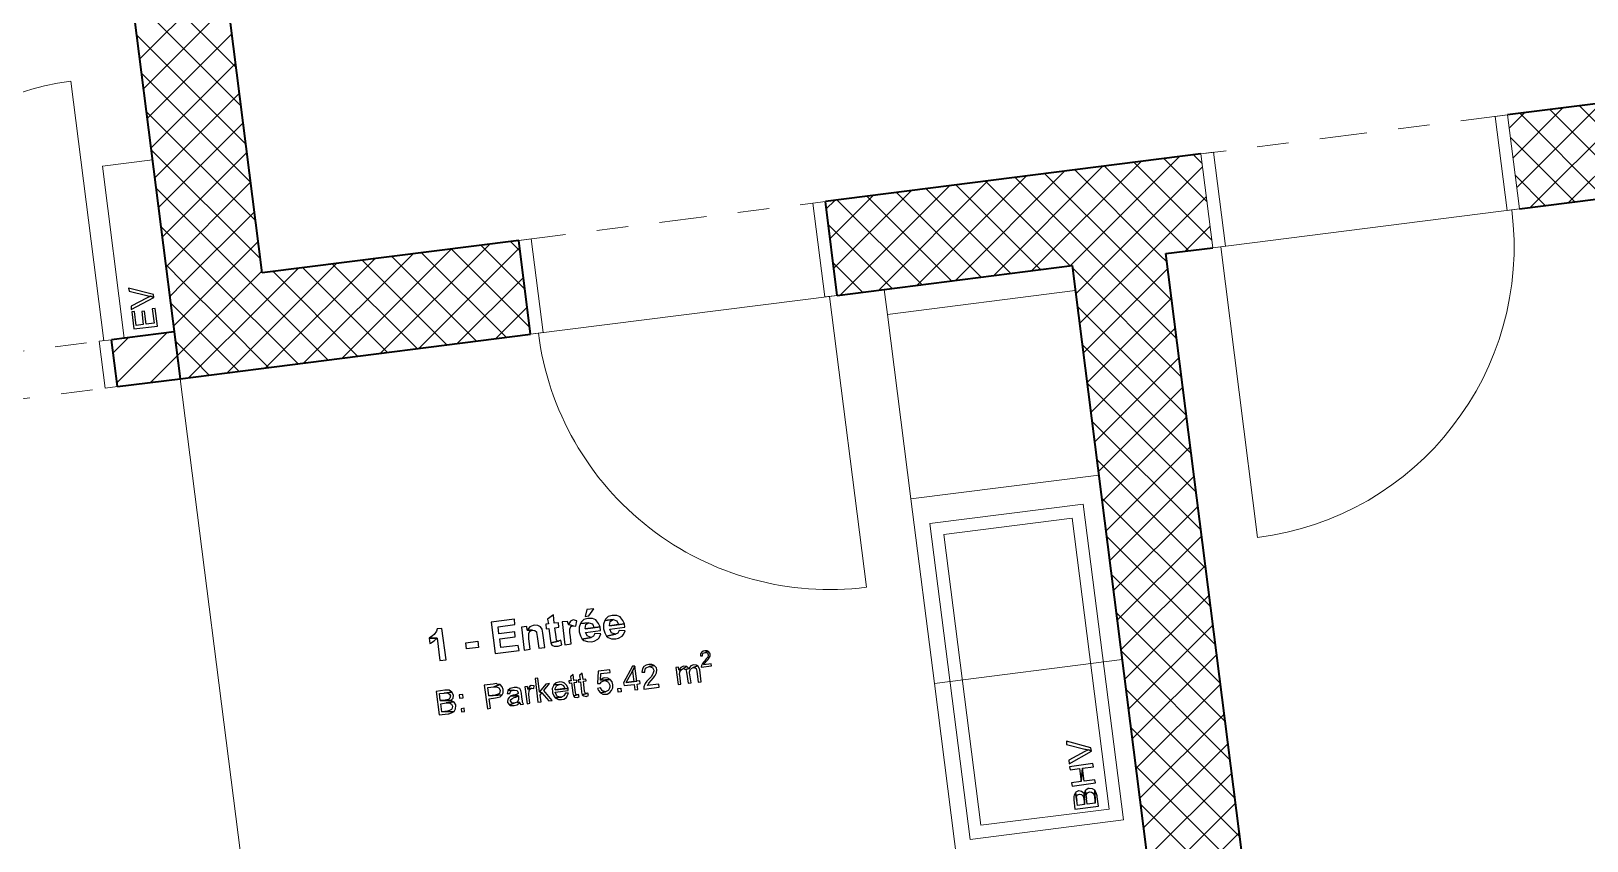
# Model space of a CAD drawing. Header units: metres. Extents: x 2713679.5 to 2713747.3, y 1226017.1 to 1226104.2.
# Drawn here: x 2713689.635 to 2713694.567, y 1226079.677 to 1226082.245 of the extents above; entities that cross this region are included whole.
import ezdxf

# ---------------------------------------------------------------- set-up
doc = ezdxf.new("R2010")
doc.units = ezdxf.units.M
doc.header["$MEASUREMENT"] = 0
doc.linetypes.add('Strichpunkt 3_1_1mm Achsen', pattern=[0.25, 0.15, -0.05, 0, -0.05])
for name, color, linetype, true_color in [('haustechnik', 7, 'Continuous', 0x0332dd), ('raum', 7, 'Continuous', 0x000000), ('texte', 7, 'Continuous', 0x000000)]:
    doc.layers.add(name, color=color, linetype=linetype, true_color=true_color)
doc.layers.add('plangrafiken', color=251, linetype='Continuous')
doc.layers.add('waende_stuetzen', color=250, linetype='Continuous')

msp = doc.modelspace()

# ---------------------------------------------------------------- linework, layer by layer
at = {"layer": 'haustechnik', "color": 106, "linetype": 'Continuous', "lineweight": 13, "true_color": 0x008a1e}
for p, q in [((2713689.8605, 1226081.8172), (2713690.0192, 1226081.8374)), ((2713690.0192, 1226081.8374), (2713690.0884, 1226081.2917)), ((2713689.9297, 1226081.2716), (2713689.8605, 1226081.8172)), ((2713690.0884, 1226081.2917), (2713689.9297, 1226081.2716))]:
    msp.add_line(p, q, dxfattribs=at)
at = {"layer": 'haustechnik', "color": 1, "linetype": 'Continuous', "lineweight": 13}
for p, q in [((2713692.97, 1226080.7452), (2713692.4839, 1226080.6835)), ((2713692.9354, 1226080.7005), (2713692.5286, 1226080.6488)), ((2713693.0525, 1226079.7779), (2713692.9354, 1226080.7005)), ((2713693.0972, 1226079.7432), (2713692.97, 1226080.7452)), ((2713692.4839, 1226080.6835), (2713692.6111, 1226079.6815)), ((2713692.5286, 1226080.6488), (2713692.6457, 1226079.7262)), ((2713692.6457, 1226079.7262), (2713693.0525, 1226079.7779)), ((2713692.6111, 1226079.6815), (2713693.0972, 1226079.7432))]:
    msp.add_line(p, q, dxfattribs=at)
at = {"layer": 'plangrafiken', "color": 7, "linetype": 'Continuous', "lineweight": 13}
for p, q in [((2713692.3394, 1226081.4262), (2713692.9347, 1226081.5017)), ((2713692.9347, 1226081.5017), (2713692.9447, 1226081.4224)), ((2713692.3495, 1226081.3468), (2713692.3394, 1226081.4262)), ((2713692.9447, 1226081.4224), (2713692.3495, 1226081.3468)), ((2713692.9447, 1226081.4224), (2713693.019, 1226080.8371)), ((2713692.4238, 1226080.7615), (2713692.3495, 1226081.3468)), ((2713693.019, 1226080.8371), (2713692.4238, 1226080.7615)), ((2713693.019, 1226080.8371), (2713693.0933, 1226080.2518)), ((2713692.4981, 1226080.1762), (2713692.4238, 1226080.7615)), ((2713692.4981, 1226080.1762), (2713693.0933, 1226080.2518)), ((2713693.0933, 1226080.2518), (2713693.1676, 1226079.6665)), ((2713692.5723, 1226079.5909), (2713692.4981, 1226080.1762))]:
    msp.add_line(p, q, dxfattribs=at)
at = {"layer": 'raum', "color": 255, "linetype": 'Continuous', "lineweight": 13}
msp.add_line((2713690.3465, 1226079.2581), (2713690.1073, 1226081.1429), dxfattribs=at)
at = {"layer": 'texte'}
for points in [[(2713689.9438, 1226081.4302), (2713689.9452, 1226081.4203), (2713690.0017, 1226081.4069), (2713690.0052, 1226081.4061), (2713690.0144, 1226081.4047), (2713690.0236, 1226081.4005), (2713690.0222, 1226081.4104)], [(2713689.9515, 1226081.3729), (2713689.9522, 1226081.3623), (2713690.0236, 1226081.4005), (2713690.0144, 1226081.4047), (2713690.0116, 1226081.4033), (2713690.0031, 1226081.3991)], [(2713689.9537, 1226081.3546), (2713689.9607, 1226081.3009), (2713690.0349, 1226081.31), (2713690.0279, 1226081.3659), (2713690.0187, 1226081.3645), (2713690.025, 1226081.3192), (2713689.9996, 1226081.3157), (2713689.9939, 1226081.3567), (2713689.9855, 1226081.356), (2713689.9904, 1226081.315), (2713689.9678, 1226081.3115), (2713689.9621, 1226081.356)], [(2713691.4188, 1226080.413), (2713691.3968, 1226080.4105), (2713691.3907, 1226080.3885), (2713691.4029, 1226080.391)], [(2713691.1668, 1226080.38), (2713691.0934, 1226080.3702), (2713691.1056, 1226080.2711), (2713691.1815, 1226080.2808), (2713691.179, 1226080.2967), (2713691.124, 1226080.2906), (2713691.1203, 1226080.3175), (2713691.1692, 1226080.3237), (2713691.168, 1226080.3396), (2713691.1178, 1226080.3335), (2713691.1154, 1226080.3555), (2713691.168, 1226080.3628)], [(2713691.2059, 1226080.3567), (2713691.1888, 1226080.3543), (2713691.1974, 1226080.2821), (2713691.2169, 1226080.2845), (2713691.2121, 1226080.3175), (2713691.2121, 1226080.3224), (2713691.2121, 1226080.3347), (2713691.2157, 1226080.342), (2713691.2243, 1226080.3457), (2713691.2072, 1226080.3457)], [(2713691.2292, 1226080.3616), (2713691.2267, 1226080.3604), (2713691.2157, 1226080.3555), (2713691.2072, 1226080.3457), (2713691.2243, 1226080.3457), (2713691.2316, 1226080.3445), (2713691.2365, 1226080.3396), (2713691.2365, 1226080.3383), (2713691.239, 1226080.3249), (2713691.2439, 1226080.2882), (2713691.2634, 1226080.2906), (2713691.2573, 1226080.3359), (2713691.2549, 1226080.3481), (2713691.25, 1226080.3555), (2713691.2414, 1226080.3604)], [(2713691.2904, 1226080.3934), (2713691.272, 1226080.38), (2713691.2745, 1226080.3653), (2713691.2659, 1226080.364), (2713691.2671, 1226080.3494), (2713691.2757, 1226080.3506), (2713691.2806, 1226080.3188), (2713691.2806, 1226080.3188), (2713691.2818, 1226080.3053), (2713691.3063, 1226080.3102), (2713691.3026, 1226080.3114), (2713691.3002, 1226080.3139), (2713691.2989, 1226080.3237), (2713691.2953, 1226080.353), (2713691.3075, 1226080.3543), (2713691.3063, 1226080.3689), (2713691.2928, 1226080.3677)], [(2713691.3356, 1226080.3726), (2713691.3185, 1226080.3714), (2713691.3271, 1226080.2992), (2713691.3466, 1226080.3016), (2713691.3442, 1226080.3237), (2713691.343, 1226080.3383), (2713691.343, 1226080.3481), (2713691.3454, 1226080.3567), (2713691.3528, 1226080.3592), (2713691.3381, 1226080.3628)], [(2713691.3528, 1226080.3775), (2713691.3442, 1226080.3738), (2713691.3381, 1226080.3628), (2713691.3528, 1226080.3592), (2713691.3613, 1226080.3579), (2713691.365, 1226080.3751), (2713691.365, 1226080.3751)], [(2713691.376, 1226080.3665), (2713691.3723, 1226080.3543), (2713691.3723, 1226080.3408), (2713691.3723, 1226080.3396), (2713691.376, 1226080.3273), (2713691.3821, 1226080.3163), (2713691.4103, 1226080.3224), (2713691.3993, 1226080.3261), (2713691.398, 1226080.3261), (2713691.3919, 1226080.3383), (2713691.4396, 1226080.3445), (2713691.4384, 1226080.3555), (2713691.3919, 1226080.3494), (2713691.3907, 1226080.3506), (2713691.3931, 1226080.3628), (2713691.4029, 1226080.3689)], [(2713691.4005, 1226080.3824), (2713691.3993, 1226080.3824), (2713691.387, 1226080.3787), (2713691.3785, 1226080.3702), (2713691.376, 1226080.3665), (2713691.4029, 1226080.3689), (2713691.4139, 1226080.3653), (2713691.4139, 1226080.3653), (2713691.4201, 1226080.353), (2713691.3919, 1226080.3494), (2713691.4384, 1226080.3555), (2713691.4335, 1226080.3665), (2713691.4274, 1226080.3751), (2713691.425, 1226080.3775), (2713691.4139, 1226080.3824)], [(2713691.4531, 1226080.3763), (2713691.4494, 1226080.364), (2713691.4494, 1226080.3506), (2713691.4494, 1226080.3494), (2713691.4531, 1226080.3371), (2713691.4592, 1226080.3261), (2713691.4874, 1226080.3322), (2713691.4763, 1226080.3359), (2713691.4751, 1226080.3359), (2713691.469, 1226080.3481), (2713691.5167, 1226080.3543), (2713691.5155, 1226080.3653), (2713691.4678, 1226080.3592), (2713691.4678, 1226080.3604), (2713691.4702, 1226080.3726), (2713691.48, 1226080.3787)], [(2713691.4776, 1226080.3922), (2713691.4763, 1226080.3922), (2713691.4641, 1226080.3885), (2713691.4555, 1226080.38), (2713691.4531, 1226080.3763), (2713691.48, 1226080.3787), (2713691.491, 1226080.3751), (2713691.491, 1226080.3751), (2713691.4971, 1226080.3628), (2713691.4678, 1226080.3592), (2713691.5155, 1226080.3653), (2713691.5106, 1226080.3763), (2713691.5045, 1226080.3848), (2713691.502, 1226080.3873), (2713691.491, 1226080.3922)], [(2713690.9367, 1226080.3506), (2713690.9221, 1226080.3494), (2713690.9196, 1226080.342), (2713690.9123, 1226080.331), (2713690.9074, 1226080.3273), (2713690.8964, 1226080.32), (2713690.9221, 1226080.32), (2713690.9306, 1226080.249), (2713690.9502, 1226080.2515)], [(2713690.8964, 1226080.32), (2713690.8988, 1226080.3029), (2713690.9013, 1226080.3041), (2713690.9123, 1226080.3114), (2713690.9221, 1226080.32)], [(2713691.0151, 1226080.2857), (2713691.0126, 1226080.3053), (2713691.0505, 1226080.3102), (2713691.053, 1226080.2906), (2713691.0151, 1226080.2857)], [(2713691.3136, 1226080.3139), (2713691.3063, 1226080.3102), (2713691.2818, 1226080.3053), (2713691.2855, 1226080.298), (2713691.2928, 1226080.2943), (2713691.3026, 1226080.2943), (2713691.305, 1226080.2943), (2713691.3173, 1226080.2992)], [(2713691.4213, 1226080.3347), (2713691.4176, 1226080.3261), (2713691.4103, 1226080.3224), (2713691.3821, 1226080.3163), (2713691.387, 1226080.3127), (2713691.398, 1226080.309), (2713691.4115, 1226080.3078), (2713691.4201, 1226080.3102), (2713691.4311, 1226080.3163), (2713691.436, 1226080.3212), (2713691.4409, 1226080.3335)], [(2713691.4984, 1226080.3445), (2713691.4947, 1226080.3359), (2713691.4874, 1226080.3322), (2713691.4592, 1226080.3261), (2713691.4641, 1226080.3224), (2713691.4751, 1226080.3175), (2713691.4886, 1226080.3175), (2713691.4971, 1226080.32), (2713691.5082, 1226080.3261), (2713691.5131, 1226080.331), (2713691.518, 1226080.3432)], [(2713691.77, 1226080.2796), (2713691.7651, 1226080.2784), (2713691.7602, 1226080.2747), (2713691.7566, 1226080.2698), (2713691.7566, 1226080.2637), (2713691.7627, 1226080.2637), (2713691.7627, 1226080.2649), (2713691.7639, 1226080.2711), (2713691.7651, 1226080.2723), (2713691.7712, 1226080.2747), (2713691.7822, 1226080.2772), (2713691.7774, 1226080.2796)], [(2713691.7822, 1226080.2772), (2713691.7712, 1226080.2747), (2713691.7712, 1226080.2747), (2713691.7774, 1226080.2735), (2713691.7786, 1226080.2735), (2713691.781, 1226080.2674), (2713691.781, 1226080.2662), (2713691.7798, 1226080.26), (2713691.7786, 1226080.2588), (2713691.7749, 1226080.2539), (2713691.77, 1226080.2478), (2713691.7663, 1226080.2441), (2713691.7627, 1226080.2392), (2713691.7627, 1226080.2392), (2713691.7602, 1226080.2331), (2713691.759, 1226080.2282), (2713691.792, 1226080.2319), (2713691.7908, 1226080.238), (2713691.7676, 1226080.2356), (2713691.7688, 1226080.2392), (2713691.77, 1226080.2405), (2713691.7749, 1226080.2454), (2713691.7798, 1226080.2515), (2713691.7835, 1226080.2551), (2713691.7835, 1226080.2564), (2713691.7871, 1226080.2625), (2713691.7871, 1226080.2686), (2713691.7859, 1226080.2723)], [(2713691.3528, 1226080.205), (2713691.3442, 1226080.1976), (2713691.3466, 1226080.1842), (2713691.3393, 1226080.1842), (2713691.3405, 1226080.1768), (2713691.3479, 1226080.1781), (2713691.3515, 1226080.1462), (2713691.3515, 1226080.145), (2713691.354, 1226080.1365), (2713691.3662, 1226080.1401), (2713691.3638, 1226080.1401), (2713691.3613, 1226080.1426), (2713691.3601, 1226080.1475), (2713691.3564, 1226080.1793), (2713691.365, 1226080.1805), (2713691.365, 1226080.1866), (2713691.3552, 1226080.1854)], [(2713691.3821, 1226080.2086), (2713691.3736, 1226080.2013), (2713691.3748, 1226080.1878), (2713691.3687, 1226080.1878), (2713691.3699, 1226080.1805), (2713691.376, 1226080.1817), (2713691.3797, 1226080.1499), (2713691.3797, 1226080.1487), (2713691.3821, 1226080.1401), (2713691.3956, 1226080.1438), (2713691.3919, 1226080.1438), (2713691.3907, 1226080.1462), (2713691.3895, 1226080.1511), (2713691.3858, 1226080.183), (2713691.3944, 1226080.1842), (2713691.3931, 1226080.1903), (2713691.3846, 1226080.1891)], [(2713691.469, 1226080.2197), (2713691.4323, 1226080.2148), (2713691.4299, 1226080.1756), (2713691.4384, 1226080.1756), (2713691.4433, 1226080.1817), (2713691.4519, 1226080.1854), (2713691.4702, 1226080.1891), (2713691.4396, 1226080.1866), (2713691.4409, 1226080.2074), (2713691.4702, 1226080.2111)], [(2713691.5485, 1226080.2307), (2713691.5412, 1226080.2307), (2713691.5131, 1226080.1781), (2713691.5143, 1226080.1695), (2713691.5461, 1226080.1732), (2713691.5485, 1226080.156), (2713691.5583, 1226080.1573), (2713691.5559, 1226080.1744), (2713691.5657, 1226080.1756), (2713691.5644, 1226080.1842), (2713691.5547, 1226080.183), (2713691.5216, 1226080.1793), (2713691.5412, 1226080.2148)], [(2713691.5485, 1226080.2307), (2713691.5412, 1226080.2148), (2713691.5449, 1226080.1817), (2713691.5216, 1226080.1793), (2713691.5547, 1226080.183)], [(2713691.5926, 1226080.2368), (2713691.584, 1226080.2343), (2713691.5767, 1226080.2295), (2713691.573, 1226080.2221), (2713691.5706, 1226080.2123), (2713691.5804, 1226080.2123), (2713691.5804, 1226080.2148), (2713691.5828, 1226080.2246), (2713691.584, 1226080.2258), (2713691.5938, 1226080.2295), (2713691.6097, 1226080.2331), (2713691.6024, 1226080.2368)], [(2713691.6097, 1226080.2331), (2713691.5938, 1226080.2295), (2713691.595, 1226080.2295), (2713691.6036, 1226080.227), (2713691.6048, 1226080.227), (2713691.6085, 1226080.2184), (2713691.6085, 1226080.216), (2713691.606, 1226080.2062), (2713691.6048, 1226080.205), (2713691.5999, 1226080.1976), (2713691.5914, 1226080.1891), (2713691.5865, 1226080.183), (2713691.5816, 1226080.1756), (2713691.5804, 1226080.1744), (2713691.5767, 1226080.1658), (2713691.5767, 1226080.1585), (2713691.6256, 1226080.1646), (2713691.6244, 1226080.1744), (2713691.5877, 1226080.1695), (2713691.5914, 1226080.1744), (2713691.5926, 1226080.1768), (2713691.5999, 1226080.1854), (2713691.6073, 1226080.194), (2713691.6122, 1226080.2001), (2713691.6134, 1226080.2013), (2713691.6171, 1226080.2099), (2713691.6183, 1226080.2197), (2713691.6171, 1226080.2258)], [(2713691.6868, 1226080.2282), (2713691.6782, 1226080.227), (2713691.6856, 1226080.1732), (2713691.6941, 1226080.1744), (2713691.6917, 1226080.2025), (2713691.6905, 1226080.2038), (2713691.6917, 1226080.2135), (2713691.6954, 1226080.2197), (2713691.688, 1226080.2197)], [(2713691.7027, 1226080.2307), (2713691.7027, 1226080.2307), (2713691.6941, 1226080.227), (2713691.688, 1226080.2197), (2713691.6954, 1226080.2197), (2713691.7015, 1226080.2233), (2713691.7137, 1226080.2295), (2713691.7125, 1226080.2295)], [(2713691.7137, 1226080.2295), (2713691.7015, 1226080.2233), (2713691.7101, 1226080.2209), (2713691.7198, 1226080.2233)], [(2713691.7345, 1226080.2356), (2713691.7345, 1226080.2356), (2713691.726, 1226080.2319), (2713691.7198, 1226080.2233), (2713691.7101, 1226080.2209), (2713691.7125, 1226080.2123), (2713691.7174, 1226080.1768), (2713691.7272, 1226080.1781), (2713691.7223, 1226080.2099), (2713691.7223, 1226080.2135), (2713691.7247, 1226080.2221), (2713691.726, 1226080.2221), (2713691.7333, 1226080.227), (2713691.748, 1226080.2319), (2713691.7443, 1226080.2343)], [(2713691.748, 1226080.2319), (2713691.7333, 1226080.227), (2713691.7394, 1226080.2258), (2713691.7431, 1226080.2233), (2713691.7455, 1226080.2148), (2713691.7492, 1226080.1805), (2713691.759, 1226080.1817), (2713691.7541, 1226080.2197), (2713691.7529, 1226080.2246)], [(2713690.9465, 1226080.1548), (2713690.9184, 1226080.1511), (2713690.9282, 1226080.0765), (2713690.9563, 1226080.0802), (2713690.9588, 1226080.0802), (2713690.9673, 1226080.0826), (2713690.9759, 1226080.0875), (2713690.9367, 1226080.0863), (2713690.9331, 1226080.112), (2713690.9502, 1226080.1144), (2713690.9735, 1226080.1181), (2713690.9649, 1226080.1218), (2713690.9649, 1226080.1218), (2713690.9319, 1226080.1218), (2713690.9294, 1226080.1438), (2713690.9441, 1226080.145), (2713690.9686, 1226080.1487), (2713690.96, 1226080.1548), (2713690.9563, 1226080.1548)], [(2713691.0995, 1226080.1744), (2713691.0713, 1226080.1707), (2713691.0811, 1226080.0961), (2713691.0909, 1226080.0973), (2713691.0872, 1226080.1279), (2713691.1068, 1226080.1303), (2713691.1117, 1226080.1316), (2713691.1215, 1226080.134), (2713691.1276, 1226080.1401), (2713691.086, 1226080.1365), (2713691.0824, 1226080.1634), (2713691.1019, 1226080.1658), (2713691.1215, 1226080.1732), (2713691.1203, 1226080.1732), (2713691.1117, 1226080.1744), (2713691.1105, 1226080.1756)], [(2713691.1215, 1226080.1732), (2713691.1019, 1226080.1658), (2713691.1105, 1226080.1658), (2713691.1178, 1226080.1622), (2713691.1215, 1226080.1548), (2713691.1215, 1226080.1536), (2713691.1191, 1226080.1438), (2713691.1154, 1226080.1426), (2713691.1056, 1226080.1389), (2713691.086, 1226080.1365), (2713691.1276, 1226080.1401), (2713691.1313, 1226080.1462), (2713691.1313, 1226080.156), (2713691.1313, 1226080.1573), (2713691.1276, 1226080.1658)], [(2713691.146, 1226080.1536), (2713691.146, 1226080.1524), (2713691.1435, 1226080.1438), (2713691.1521, 1226080.1438), (2713691.1558, 1226080.1524), (2713691.1558, 1226080.1524), (2713691.1643, 1226080.1548)], [(2713691.1656, 1226080.1634), (2713691.1619, 1226080.1622), (2713691.1533, 1226080.1597), (2713691.1533, 1226080.1597), (2713691.146, 1226080.1536), (2713691.1643, 1226080.1548), (2713691.1668, 1226080.1548), (2713691.1753, 1226080.1536), (2713691.179, 1226080.1462), (2713691.179, 1226080.1438), (2713691.1741, 1226080.1414), (2713691.1631, 1226080.1389), (2713691.1558, 1226080.1365), (2713691.1802, 1226080.1365), (2713691.1802, 1226080.1328), (2713691.1802, 1226080.1242), (2713691.1753, 1226080.1169), (2713691.1839, 1226080.1157), (2713691.1864, 1226080.1095), (2713691.1961, 1226080.1108), (2713691.1925, 1226080.1169), (2713691.1925, 1226080.1206), (2713691.19, 1226080.1328), (2713691.1888, 1226080.145), (2713691.1876, 1226080.1536), (2713691.1839, 1226080.1597), (2713691.1766, 1226080.1622), (2713691.1753, 1226080.1634)], [(2713691.2084, 1226080.167), (2713691.1998, 1226080.1658), (2713691.2072, 1226080.112), (2713691.2157, 1226080.1132), (2713691.2121, 1226080.1414), (2713691.2121, 1226080.1426), (2713691.2133, 1226080.1524), (2713691.2157, 1226080.1585), (2713691.2206, 1226080.1609), (2713691.2096, 1226080.1585)], [(2713691.2194, 1226080.1695), (2713691.2145, 1226080.167), (2713691.2096, 1226080.1585), (2713691.2206, 1226080.1609), (2713691.228, 1226080.1597), (2713691.2292, 1226080.1683), (2713691.2292, 1226080.1683)], [(2713691.2414, 1226080.1927), (2713691.2329, 1226080.1915), (2713691.2414, 1226080.1169), (2713691.2512, 1226080.1181), (2713691.2488, 1226080.1389), (2713691.2537, 1226080.1462), (2713691.2463, 1226080.1499)], [(2713691.2781, 1226080.1756), (2713691.2659, 1226080.1744), (2713691.2463, 1226080.1499), (2713691.2537, 1226080.1462), (2713691.2757, 1226080.1206), (2713691.2867, 1226080.1218), (2713691.2598, 1226080.1536)], [(2713691.2916, 1226080.1719), (2713691.2904, 1226080.1683), (2713691.2867, 1226080.1597), (2713691.2879, 1226080.1499), (2713691.2879, 1226080.1462), (2713691.2916, 1226080.1365), (2713691.2965, 1226080.1303), (2713691.3161, 1226080.1328), (2713691.3124, 1226080.1328), (2713691.3038, 1226080.1352), (2713691.3002, 1226080.1389), (2713691.2965, 1226080.1487), (2713691.3369, 1226080.1536), (2713691.3369, 1226080.156), (2713691.3369, 1226080.1597), (2713691.2965, 1226080.156), (2713691.2965, 1226080.1597), (2713691.3002, 1226080.1683), (2713691.3014, 1226080.1695), (2713691.3099, 1226080.1732)], [(2713691.3087, 1226080.1817), (2713691.3075, 1226080.1805), (2713691.2989, 1226080.1781), (2713691.2916, 1226080.1719), (2713691.3099, 1226080.1732), (2713691.3136, 1226080.1744), (2713691.3222, 1226080.1695), (2713691.3222, 1226080.1695), (2713691.3271, 1226080.1597), (2713691.2965, 1226080.156), (2713691.3369, 1226080.1597), (2713691.3332, 1226080.1695), (2713691.3271, 1226080.1756), (2713691.3271, 1226080.1768), (2713691.3185, 1226080.1805)], [(2713691.4396, 1226080.1622), (2713691.4299, 1226080.1597), (2713691.4335, 1226080.1536), (2713691.4396, 1226080.1462), (2713691.4555, 1226080.1499), (2713691.4555, 1226080.1499), (2713691.4458, 1226080.1524), (2713691.4445, 1226080.1536)], [(2713691.4531, 1226080.194), (2713691.4482, 1226080.1927), (2713691.4396, 1226080.1866), (2713691.4702, 1226080.1891), (2713691.4629, 1226080.1927)], [(2713691.4702, 1226080.1891), (2713691.4519, 1226080.1854), (2713691.4543, 1226080.1854), (2713691.4629, 1226080.1817), (2713691.4653, 1226080.1793), (2713691.469, 1226080.1707), (2713691.469, 1226080.1646), (2713691.4666, 1226080.156), (2713691.4641, 1226080.1536), (2713691.4555, 1226080.1499), (2713691.4396, 1226080.1462), (2713691.447, 1226080.1426), (2713691.4568, 1226080.1426), (2713691.4604, 1226080.1426), (2713691.469, 1226080.1475), (2713691.4751, 1226080.1536), (2713691.4788, 1226080.1622), (2713691.4788, 1226080.1719), (2713691.4763, 1226080.1817)], [(2713691.4959, 1226080.1487), (2713691.4947, 1226080.1597), (2713691.5045, 1226080.1609), (2713691.5057, 1226080.1499), (2713691.4959, 1226080.1487)], [(2713690.9686, 1226080.1487), (2713690.9441, 1226080.145), (2713690.9465, 1226080.1462), (2713690.9551, 1226080.1462), (2713690.9612, 1226080.1426), (2713690.9637, 1226080.1365), (2713690.9624, 1226080.1291), (2713690.9575, 1226080.1254), (2713690.9478, 1226080.123), (2713690.9319, 1226080.1218), (2713690.9649, 1226080.1218), (2713690.9722, 1226080.1291), (2713690.9735, 1226080.1389), (2713690.9735, 1226080.1389), (2713690.9686, 1226080.1487)], [(2713690.9735, 1226080.1181), (2713690.9502, 1226080.1144), (2713690.9514, 1226080.1144), (2713690.9612, 1226080.1144), (2713690.9673, 1226080.1108), (2713690.971, 1226080.1046), (2713690.9698, 1226080.0973), (2713690.9673, 1226080.0936), (2713690.9612, 1226080.09), (2713690.9551, 1226080.0887), (2713690.9367, 1226080.0863), (2713690.9759, 1226080.0875), (2713690.9796, 1226080.0961), (2713690.9796, 1226080.0961), (2713690.9808, 1226080.1059), (2713690.9808, 1226080.1083), (2713690.9759, 1226080.1169)], [(2713691.0028, 1226080.1414), (2713690.9918, 1226080.1401), (2713690.993, 1226080.1291), (2713691.004, 1226080.1303)], [(2713691.1558, 1226080.1365), (2713691.1497, 1226080.1316), (2713691.146, 1226080.1267), (2713691.1448, 1226080.1193), (2713691.1448, 1226080.1157), (2713691.1509, 1226080.1083), (2713691.1656, 1226080.1132), (2713691.1582, 1226080.1144), (2713691.1545, 1226080.1206), (2713691.1545, 1226080.1242), (2713691.1582, 1226080.1279), (2713691.1656, 1226080.1316), (2713691.1717, 1226080.1328), (2713691.1802, 1226080.1365)], [(2713691.1753, 1226080.1169), (2713691.1656, 1226080.1132), (2713691.1509, 1226080.1083), (2713691.1545, 1226080.1059), (2713691.1643, 1226080.1059), (2713691.1656, 1226080.1059), (2713691.1753, 1226080.1083), (2713691.1766, 1226080.1095), (2713691.1839, 1226080.1157)], [(2713691.3283, 1226080.145), (2713691.3283, 1226080.145), (2713691.3234, 1226080.1365), (2713691.3161, 1226080.1328), (2713691.2965, 1226080.1303), (2713691.2977, 1226080.1291), (2713691.3063, 1226080.1254), (2713691.3161, 1226080.1254), (2713691.3234, 1226080.1267), (2713691.332, 1226080.1316), (2713691.3344, 1226080.1365), (2713691.3381, 1226080.145)], [(2713691.3699, 1226080.1414), (2713691.3662, 1226080.1401), (2713691.354, 1226080.1365), (2713691.3577, 1226080.1328), (2713691.3662, 1226080.1316), (2713691.3723, 1226080.134)], [(2713691.3993, 1226080.145), (2713691.3956, 1226080.1438), (2713691.3821, 1226080.1401), (2713691.387, 1226080.1365), (2713691.3944, 1226080.1352), (2713691.4017, 1226080.1377)], [(2713691.0077, 1226080.0973), (2713690.9979, 1226080.0961), (2713690.9991, 1226080.0863), (2713691.0089, 1226080.0875)], [(2713692.9168, 1226079.9928), (2713692.9175, 1226079.9822), (2713692.9747, 1226079.968), (2713692.9776, 1226079.9673), (2713692.9875, 1226079.9659), (2713692.9959, 1226079.961), (2713692.9945, 1226079.9716)], [(2713692.9239, 1226079.9327), (2713692.9253, 1226079.9214), (2713692.9959, 1226079.961), (2713692.9875, 1226079.9659), (2713692.9846, 1226079.9645), (2713692.9755, 1226079.9603)], [(2713692.9267, 1226079.9122), (2713692.9281, 1226079.9023), (2713692.9585, 1226079.9059), (2713692.9634, 1226079.8656), (2713692.9677, 1226079.9073), (2713693.0023, 1226079.9115), (2713693.0009, 1226079.9221)], [(2713692.933, 1226079.8613), (2713692.9345, 1226079.8507), (2713693.0087, 1226079.8606), (2713693.0073, 1226079.8705), (2713692.9726, 1226079.8663), (2713692.9677, 1226079.9073), (2713692.9634, 1226079.8656)], [(2713692.9401, 1226079.8069), (2713692.9437, 1226079.7772), (2713693.0186, 1226079.7871), (2713693.0143, 1226079.8168), (2713693.0143, 1226079.8196), (2713693.0115, 1226079.8295), (2713693.0065, 1226079.8373), (2713693.008, 1226079.7963), (2713692.9825, 1226079.7928), (2713692.9804, 1226079.8112), (2713692.9762, 1226079.8359), (2713692.9733, 1226079.826), (2713692.9726, 1226079.8274), (2713692.974, 1226079.7921), (2713692.9514, 1226079.7892), (2713692.9493, 1226079.8048), (2713692.9451, 1226079.8295), (2713692.9408, 1226079.8218), (2713692.9401, 1226079.8175)], [(2713692.9451, 1226079.8295), (2713692.9493, 1226079.8048), (2713692.9493, 1226079.8069), (2713692.9486, 1226079.8168), (2713692.9521, 1226079.8225), (2713692.9585, 1226079.8253), (2713692.9649, 1226079.8239), (2713692.9698, 1226079.8182), (2713692.9719, 1226079.809), (2713692.974, 1226079.7921), (2713692.9726, 1226079.8274), (2713692.9649, 1226079.8338), (2713692.9649, 1226079.8338), (2713692.9557, 1226079.8352), (2713692.955, 1226079.8352), (2713692.9465, 1226079.8309)], [(2713692.9762, 1226079.8359), (2713692.9804, 1226079.8112), (2713692.9797, 1226079.8133), (2713692.9797, 1226079.8225), (2713692.9832, 1226079.8295), (2713692.9903, 1226079.8324), (2713692.9967, 1226079.8316), (2713693.0016, 1226079.8281), (2713693.0044, 1226079.8225), (2713693.0058, 1226079.8154), (2713693.008, 1226079.7963), (2713693.0065, 1226079.8373), (2713692.9995, 1226079.8422), (2713692.9988, 1226079.8422), (2713692.9889, 1226079.843), (2713692.9861, 1226079.843), (2713692.9783, 1226079.838)]]:
    msp.add_lwpolyline(points, close=True, dxfattribs=at)
at = {"layer": 'waende_stuetzen', "color": 7, "linetype": 'Continuous', "lineweight": 35}
for p, q in [((2713690.3672, 1226081.4783), (2713689.7818, 1226086.0913)), ((2713689.6849, 1226084.4712), (2713690.1073, 1226081.1429)), ((2713695.1786, 1226082.0889), (2713694.3155, 1226081.9794)), ((2713693.3433, 1226081.856), (2713692.1525, 1226081.7049)), ((2713694.3533, 1226081.6818), (2713695.514, 1226081.8291)), ((2713692.1903, 1226081.4073), (2713692.1525, 1226081.7049)), ((2713691.1803, 1226081.5815), (2713690.3672, 1226081.4783)), ((2713691.2181, 1226081.2839), (2713691.1803, 1226081.5815)), ((2713693.2323, 1226081.5395), (2713693.3811, 1226081.5584)), ((2713694.0305, 1226075.25), (2713693.2323, 1226081.5395)), ((2713692.1903, 1226081.4073), (2713692.9347, 1226081.5017)), ((2713692.9347, 1226081.5017), (2713693.6951, 1226075.5098)), ((2713690.0884, 1226081.2917), (2713689.89, 1226081.2666)), ((2713690.0884, 1226081.2917), (2713690.1073, 1226081.1429)), ((2713689.9089, 1226081.1178), (2713689.89, 1226081.2666)), ((2713690.4049, 1226081.1807), (2713691.2181, 1226081.2839)), ((2713689.9089, 1226081.1178), (2713690.1073, 1226081.1429)), ((2713690.1073, 1226081.1429), (2713690.4049, 1226081.1807))]:
    msp.add_line(p, q, dxfattribs=at)
at = {"layer": 'waende_stuetzen', "color": 18, "linetype": 'Continuous', "lineweight": 0, "true_color": 0x000000}
for p, q in [((2713690.2845, 1226082.1301), (2713689.9381, 1226082.4765)), ((2713689.9787, 1226082.1568), (2713690.247, 1226082.4252)), ((2713690.2999, 1226082.0087), (2713689.9535, 1226082.355)), ((2713689.9906, 1226082.0627), (2713690.259, 1226082.3311)), ((2713690.3153, 1226081.8872), (2713689.9689, 1226082.2335)), ((2713690.0026, 1226081.9686), (2713690.2709, 1226082.2369)), ((2713690.0145, 1226081.8745), (2713690.2828, 1226082.1428)), ((2713690.3307, 1226081.7657), (2713689.9843, 1226082.1121)), ((2713690.0264, 1226081.7803), (2713690.2948, 1226082.0487)), ((2713694.3869, 1226081.686), (2713694.7333, 1226082.0324)), ((2713694.5084, 1226081.7015), (2713694.8548, 1226082.0478)), ((2713690.3461, 1226081.6442), (2713689.9998, 1226081.9906)), ((2713694.3208, 1226081.9381), (2713694.3688, 1226081.9862)), ((2713694.3327, 1226081.844), (2713694.4903, 1226082.0016)), ((2713694.3446, 1226081.7498), (2713694.6118, 1226082.017)), ((2713694.623, 1226081.716), (2713694.3547, 1226081.9844)), ((2713694.7172, 1226081.728), (2713694.4488, 1226081.9963)), ((2713694.8113, 1226081.7399), (2713694.5429, 1226082.0082)), ((2713690.0384, 1226081.6862), (2713690.3067, 1226081.9546)), ((2713694.5289, 1226081.7041), (2713694.3245, 1226081.9085)), ((2713690.3615, 1226081.5227), (2713690.0152, 1226081.8691)), ((2713690.0503, 1226081.5921), (2713690.3187, 1226081.8604)), ((2713692.8076, 1226081.4856), (2713693.154, 1226081.832)), ((2713692.9291, 1226081.501), (2713693.2755, 1226081.8474)), ((2713693.3626, 1226081.7036), (2713693.2252, 1226081.841)), ((2713693.3472, 1226081.8251), (2713693.3193, 1226081.853)), ((2713692.4432, 1226081.4394), (2713692.7896, 1226081.7857)), ((2713692.5647, 1226081.4548), (2713692.911, 1226081.8012)), ((2713692.6862, 1226081.4702), (2713693.0325, 1226081.8166)), ((2713693.1171, 1226081.5249), (2713692.8487, 1226081.7932)), ((2713693.2112, 1226081.5368), (2713692.9429, 1226081.8052)), ((2713693.3053, 1226081.5488), (2713693.037, 1226081.8171)), ((2713693.0506, 1226081.5165), (2713693.3486, 1226081.8144)), ((2713693.3781, 1226081.5821), (2713693.1311, 1226081.8291)), ((2713694.4348, 1226081.6921), (2713694.3399, 1226081.787)), ((2713690.3075, 1226081.4707), (2713690.0306, 1226081.7476)), ((2713690.0623, 1226081.498), (2713690.3306, 1226081.7663)), ((2713692.1793, 1226081.4937), (2713692.4251, 1226081.7395)), ((2713692.2002, 1226081.4085), (2713692.5466, 1226081.7549)), ((2713692.3217, 1226081.424), (2713692.6681, 1226081.7703)), ((2713692.6465, 1226081.4652), (2713692.3781, 1226081.7335)), ((2713692.7406, 1226081.4771), (2713692.4723, 1226081.7455)), ((2713692.8347, 1226081.4891), (2713692.5664, 1226081.7574)), ((2713692.9288, 1226081.501), (2713692.6605, 1226081.7694)), ((2713693.023, 1226081.5129), (2713692.7546, 1226081.7813)), ((2713692.1554, 1226081.6819), (2713692.1821, 1226081.7086)), ((2713692.1674, 1226081.5878), (2713692.3036, 1226081.7241)), ((2713692.4582, 1226081.4413), (2713692.1899, 1226081.7096)), ((2713692.5524, 1226081.4532), (2713692.284, 1226081.7216)), ((2713693.1721, 1226081.5319), (2713693.3605, 1226081.7203)), ((2713690.1169, 1226081.4466), (2713690.3426, 1226081.6722)), ((2713690.2133, 1226081.4588), (2713690.046, 1226081.6261)), ((2713692.3641, 1226081.4293), (2713692.1618, 1226081.6317)), ((2713693.2936, 1226081.5473), (2713693.3725, 1226081.6262)), ((2713690.2384, 1226081.462), (2713690.3545, 1226081.5781)), ((2713690.4995, 1226081.1927), (2713690.8458, 1226081.5391)), ((2713690.6209, 1226081.2081), (2713690.9673, 1226081.5545)), ((2713690.7424, 1226081.2235), (2713691.0888, 1226081.5699)), ((2713690.8639, 1226081.2389), (2713691.1833, 1226081.5583)), ((2713691.1405, 1226081.2741), (2713690.8722, 1226081.5424)), ((2713691.2154, 1226081.3053), (2713690.9663, 1226081.5544)), ((2713691.1999, 1226081.4268), (2713691.0604, 1226081.5663)), ((2713691.1845, 1226081.5483), (2713691.1546, 1226081.5782)), ((2713693.2357, 1226081.5123), (2713693.2112, 1226081.5368)), ((2713690.1192, 1226081.4468), (2713690.0614, 1226081.5046)), ((2713690.3784, 1226081.3898), (2713690.4814, 1226081.4928)), ((2713690.3903, 1226081.2957), (2713690.6029, 1226081.5082)), ((2713690.4023, 1226081.2016), (2713690.7243, 1226081.5236)), ((2713690.7641, 1226081.2263), (2713690.4957, 1226081.4946)), ((2713690.8582, 1226081.2382), (2713690.5898, 1226081.5066)), ((2713690.9523, 1226081.2502), (2713690.6839, 1226081.5185)), ((2713691.0464, 1226081.2621), (2713690.7781, 1226081.5305)), ((2713692.27, 1226081.4174), (2713692.1772, 1226081.5102)), ((2713693.282, 1226081.1479), (2713692.9356, 1226081.4942)), ((2713692.9461, 1226081.4119), (2713693.0506, 1226081.5165)), ((2713692.958, 1226081.3178), (2713693.1721, 1226081.5319)), ((2713692.9699, 1226081.2237), (2713693.2383, 1226081.492)), ((2713693.2666, 1226081.2694), (2713693.023, 1226081.5129)), ((2713693.2511, 1226081.3909), (2713693.1171, 1226081.5249)), ((2713690.0742, 1226081.4039), (2713690.1169, 1226081.4466)), ((2713690.0862, 1226081.3097), (2713690.2384, 1226081.462)), ((2713690.0981, 1226081.2156), (2713690.3599, 1226081.4774)), ((2713690.2452, 1226081.3209), (2713690.1192, 1226081.4468)), ((2713690.2915, 1226081.3806), (2713690.2133, 1226081.4588)), ((2713690.3378, 1226081.4404), (2713690.3075, 1226081.4707)), ((2713690.377, 1226081.4012), (2713690.3378, 1226081.4404)), ((2713690.3599, 1226081.4774), (2713690.3665, 1226081.484)), ((2713690.6699, 1226081.2143), (2713690.4016, 1226081.4827)), ((2713690.9854, 1226081.2544), (2713691.1952, 1226081.4642)), ((2713690.135, 1226081.1464), (2713690.3784, 1226081.3898)), ((2713690.5758, 1226081.2024), (2713690.377, 1226081.4012)), ((2713692.9819, 1226081.1295), (2713693.2502, 1226081.3979)), ((2713690.1989, 1226081.2611), (2713690.0768, 1226081.3832)), ((2713690.3924, 1226081.2798), (2713690.2915, 1226081.3806)), ((2713691.1069, 1226081.2698), (2713691.2071, 1226081.37)), ((2713693.2974, 1226081.0264), (2713692.951, 1226081.3728)), ((2713689.9073, 1226081.1308), (2713690.0652, 1226081.2888)), ((2713690.3876, 1226081.1785), (2713690.2452, 1226081.3209)), ((2713690.2565, 1226081.1619), (2713690.3903, 1226081.2957)), ((2713692.9938, 1226081.0354), (2713693.2622, 1226081.3038)), ((2713689.8953, 1226081.225), (2713689.9437, 1226081.2734)), ((2713690.1526, 1226081.2013), (2713690.0923, 1226081.2617)), ((2713690.2934, 1226081.1666), (2713690.1989, 1226081.2611)), ((2713690.4817, 1226081.1904), (2713690.3924, 1226081.2798)), ((2713693.3128, 1226080.9049), (2713692.9664, 1226081.2513)), ((2713690.0135, 1226081.131), (2713690.0981, 1226081.2156)), ((2713690.1993, 1226081.1546), (2713690.1526, 1226081.2013)), ((2713690.378, 1226081.1773), (2713690.4023, 1226081.2016)), ((2713693.0058, 1226080.9413), (2713693.2741, 1226081.2097)), ((2713693.3282, 1226080.7834), (2713692.9819, 1226081.1298)), ((2713693.0177, 1226080.8472), (2713693.2861, 1226081.1155)), ((2713693.3436, 1226080.662), (2713692.9973, 1226081.0083)), ((2713693.0297, 1226080.7531), (2713693.298, 1226081.0214)), ((2713693.0416, 1226080.6589), (2713693.31, 1226080.9273)), ((2713693.3591, 1226080.5405), (2713693.0127, 1226080.8868)), ((2713693.0536, 1226080.5648), (2713693.3219, 1226080.8332)), ((2713693.3745, 1226080.419), (2713693.0281, 1226080.7653)), ((2713693.0655, 1226080.4707), (2713693.3339, 1226080.739)), ((2713693.3899, 1226080.2975), (2713693.0435, 1226080.6439)), ((2713693.0774, 1226080.3766), (2713693.3458, 1226080.6449)), ((2713693.0894, 1226080.2825), (2713693.3577, 1226080.5508)), ((2713693.4053, 1226080.176), (2713693.0589, 1226080.5224)), ((2713693.1013, 1226080.1883), (2713693.3697, 1226080.4567)), ((2713693.4207, 1226080.0545), (2713693.0744, 1226080.4009)), ((2713693.1133, 1226080.0942), (2713693.3816, 1226080.3626)), ((2713693.4361, 1226079.9331), (2713693.0898, 1226080.2794)), ((2713693.1252, 1226080.0001), (2713693.3936, 1226080.2684)), ((2713693.4516, 1226079.8116), (2713693.1052, 1226080.1579)), ((2713693.1372, 1226079.906), (2713693.4055, 1226080.1743)), ((2713693.1491, 1226079.8118), (2713693.4175, 1226080.0802)), ((2713693.467, 1226079.6901), (2713693.1206, 1226080.0364)), ((2713693.1611, 1226079.7177), (2713693.4294, 1226079.9861)), ((2713693.4824, 1226079.5686), (2713693.136, 1226079.915)), ((2713693.173, 1226079.6236), (2713693.4414, 1226079.892)), ((2713693.4978, 1226079.4471), (2713693.1514, 1226079.7935)), ((2713693.1849, 1226079.5295), (2713693.4533, 1226079.7978)), ((2713693.1969, 1226079.4354), (2713693.4652, 1226079.7037))]:
    msp.add_line(p, q, dxfattribs=at)
at = {"layer": 'waende_stuetzen', "color": 7, "linetype": 'Continuous', "lineweight": 13}
for p, q in [((2713689.8652, 1226081.2634), (2713689.7607, 1226082.0868)), ((2713694.3155, 1226081.9794), (2713694.2758, 1226081.9744)), ((2713694.3533, 1226081.6818), (2713694.3155, 1226081.9794)), ((2713694.2758, 1226081.9744), (2713694.3136, 1226081.6767)), ((2713693.383, 1226081.861), (2713693.3433, 1226081.856)), ((2713693.3433, 1226081.856), (2713693.3811, 1226081.5584)), ((2713693.4208, 1226081.5634), (2713693.383, 1226081.861)), ((2713692.1128, 1226081.6999), (2713692.1525, 1226081.7049)), ((2713692.1506, 1226081.4022), (2713692.1128, 1226081.6999)), ((2713694.3533, 1226081.6818), (2713693.3811, 1226081.5584)), ((2713694.3136, 1226081.6767), (2713694.3533, 1226081.6818)), ((2713691.1803, 1226081.5815), (2713691.22, 1226081.5865)), ((2713691.22, 1226081.5865), (2713691.2578, 1226081.2889)), ((2713693.3811, 1226081.5584), (2713693.4208, 1226081.5634)), ((2713693.4059, 1226081.5615), (2713693.523, 1226080.6389)), ((2713691.2181, 1226081.2839), (2713692.1903, 1226081.4073)), ((2713692.1903, 1226081.4073), (2713692.1506, 1226081.4022)), ((2713692.1655, 1226081.4041), (2713692.2826, 1226080.4815)), ((2713691.2578, 1226081.2889), (2713691.2181, 1226081.2839)), ((2713689.89, 1226081.2666), (2713689.8504, 1226081.2615)), ((2713689.8504, 1226081.2615), (2713689.8692, 1226081.1127)), ((2713689.8692, 1226081.1127), (2713689.9089, 1226081.1178))]:
    msp.add_line(p, q, dxfattribs=at)
at = {"layer": 'waende_stuetzen', "color": 7, "linetype": 'Strichpunkt 3_1_1mm Achsen', "lineweight": 13}
for p, q in [((2713694.3155, 1226081.9794), (2713693.3433, 1226081.856)), ((2713691.1803, 1226081.5815), (2713692.1525, 1226081.7049)), ((2713689.017, 1226081.1558), (2713689.89, 1226081.2666)), ((2713689.0359, 1226081.007), (2713689.9089, 1226081.1178))]:
    msp.add_line(p, q, dxfattribs=at)
at = {"layer": 'waende_stuetzen', "color": 7, "linetype": 'Continuous', "lineweight": 13}
for centre, radius, start, end in [((2713689.8652, 1226081.2634), 0.83, 97.2326, 187.2326), ((2713693.4059, 1226081.5615), 0.93, 277.2326, 7.2326), ((2713692.1655, 1226081.4041), 0.93, 187.2326, 277.2326)]:
    msp.add_arc(centre, radius, start, end, dxfattribs=at)

doc.saveas('drawing.dxf')
